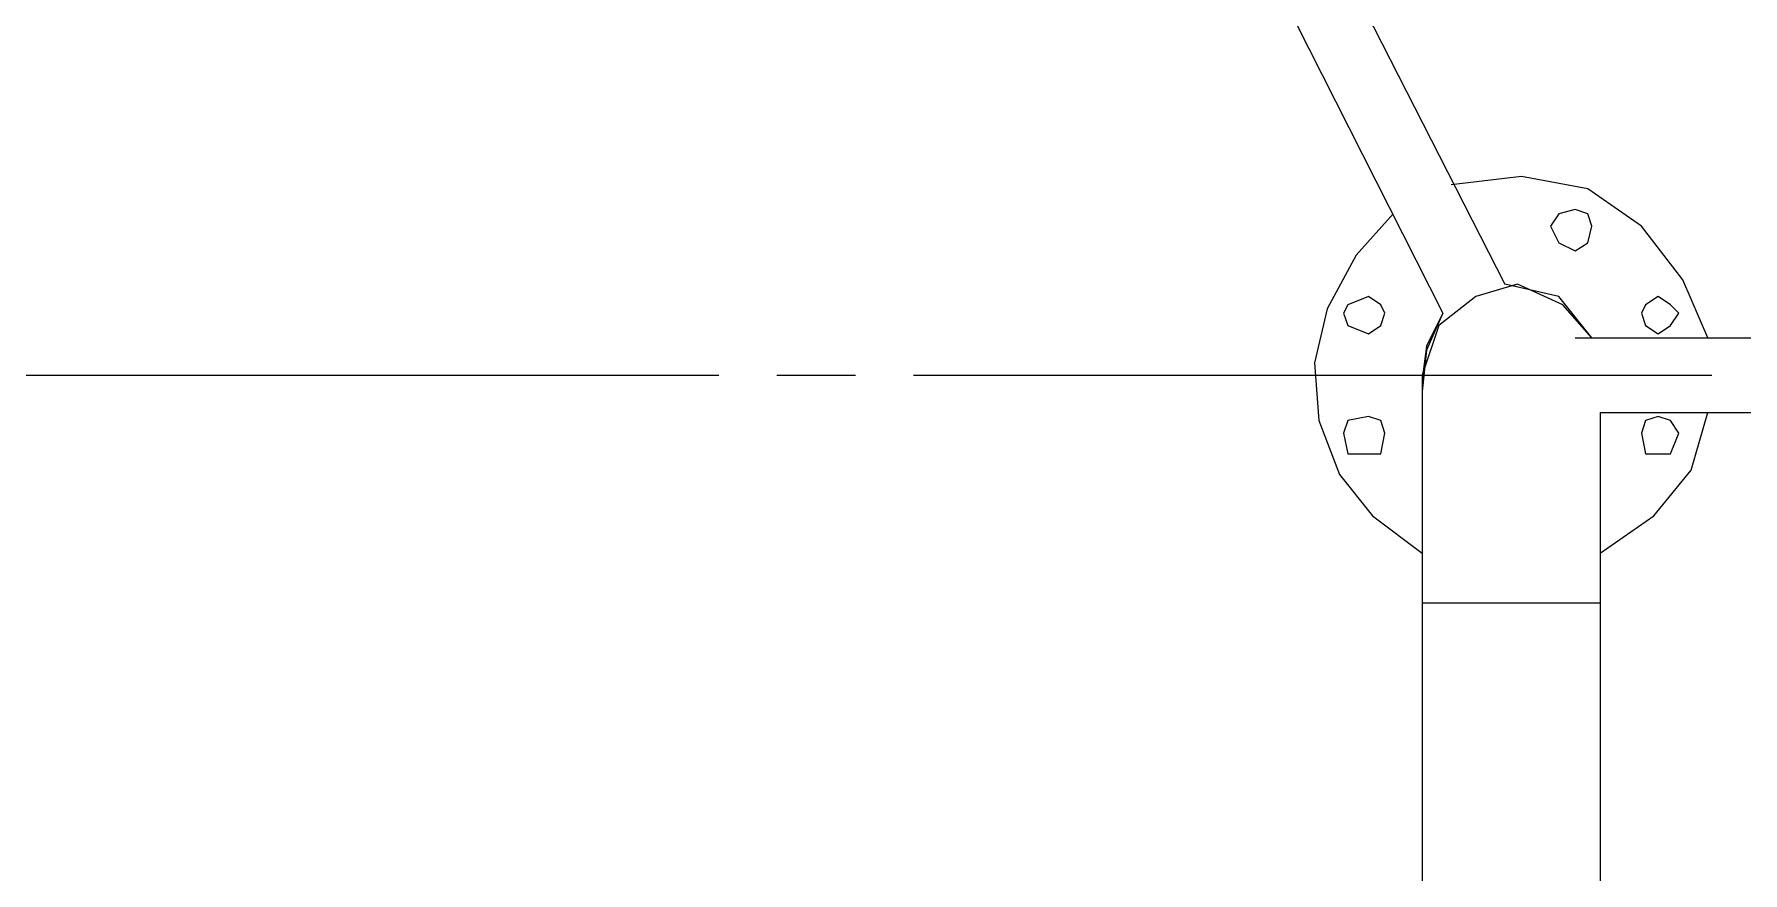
# Model space of a CAD drawing. Header units: millimetres. Extents: x 37084 to 180780, y -153145 to -16322.
# Drawn here: x 71090 to 71950, y -115997 to -115575 of the extents above; entities that cross this region are included whole.
import ezdxf

# ---------------------------------------------------------------- set-up
doc = ezdxf.new("R2010")
doc.units = ezdxf.units.MM
doc.header["$MEASUREMENT"] = 0
doc.linetypes.add('CONTINU', pattern=[0])
doc.layers.add('00', color=5, linetype='Continuous', lineweight=9)

# ---------------------------------------------------------------- blocks, each defined once
blk = doc.blocks.new('MBA')
at = {"color": 0, "linetype": 'ByBlock', "lineweight": 25}
for points in [[(1953939.56, 286680.43), (1954191.26, 286187.43)], [(1953910.44, 286665.87), (1954160.06, 286172.87)], [(1954293.19, 286160.39), (1954280.7, 286189.51), (1954259.9, 286216.56), (1954232.86, 286235.28), (1954199.58, 286241.52), (1954164.22, 286237.36)], [(1954135.09, 286222.8), (1954116.37, 286201.99), (1954101.81, 286174.95), (1954095.57, 286147.91), (1954097.65, 286118.79), (1954108.05, 286091.75), (1954124.69, 286070.94), (1954149.65, 286052.22)], [(1954214.14, 286216.56), (1954218.3, 286208.24), (1954226.62, 286204.07), (1954232.86, 286208.24), (1954234.94, 286216.56), (1954232.86, 286222.8), (1954226.62, 286224.88), (1954218.3, 286222.8), (1954214.14, 286216.56)], [(1954234.94, 286160.39), (1954220.38, 286177.03), (1954197.5, 286187.43), (1954176.7, 286181.19), (1954157.98, 286166.63), (1954149.65, 286141.67)], [(1954234.94, 286160.39), (1954220.38, 286177.03), (1954197.5, 286187.43), (1954176.7, 286181.19), (1954157.98, 286166.63), (1954149.65, 286141.67)], [(1954234.94, 286160.39), (1954218.3, 286181.19), (1954191.26, 286187.43)], [(1954234.94, 286160.39), (1954218.3, 286181.19), (1954191.26, 286187.43)], [(1954234.94, 286160.39), (1954218.3, 286181.19), (1954191.26, 286187.43)], [(1954110.13, 286172.87), (1954112.21, 286166.63), (1954122.61, 286162.47), (1954128.85, 286166.63), (1954130.93, 286172.87), (1954128.85, 286177.03), (1954122.61, 286181.19), (1954112.21, 286177.03), (1954110.13, 286172.87)], [(1954259.9, 286172.87), (1954261.98, 286166.63), (1954268.22, 286162.47), (1954274.46, 286166.63), (1954278.62, 286172.87), (1954274.46, 286177.03), (1954268.22, 286181.19), (1954261.98, 286177.03), (1954259.9, 286172.87)], [(1954160.06, 286172.87), (1954151.74, 286154.15), (1954149.65, 286133.35)], [(1954160.06, 286172.87), (1954151.74, 286154.15), (1954149.65, 286135.43)], [(1954160.06, 286172.87), (1954151.74, 286156.23), (1954149.65, 286139.59)], [(1954226.62, 286160.39), (1956125.81, 286160.39)], [(1953394.56, 286141.67), (1953796.03, 286141.67)], [(1953825.15, 286141.67), (1953864.67, 286141.67)], [(1953893.8, 286141.67), (1954295.27, 286141.67)], [(1954149.65, 286141.67), (1954149.65, 285240.96)], [(1954110.13, 286112.55), (1954112.21, 286102.15), (1954122.61, 286102.15), (1954128.85, 286102.15), (1954130.93, 286112.55), (1954128.85, 286118.79), (1954122.61, 286120.87), (1954112.21, 286118.79), (1954110.13, 286112.55)], [(1954239.1, 286122.95), (1955568.32, 286122.95)], [(1954239.1, 286122.95), (1954239.1, 285240.96)], [(1954239.1, 286052.22), (1954266.14, 286070.94), (1954284.87, 286093.83), (1954293.19, 286122.95)], [(1954259.9, 286112.55), (1954261.98, 286102.15), (1954268.22, 286102.15), (1954274.46, 286102.15), (1954278.62, 286112.55), (1954274.46, 286118.79), (1954268.22, 286120.87), (1954261.98, 286118.79), (1954259.9, 286112.55)], [(1954149.65, 286027.26), (1954239.1, 286027.26)]]:
    blk.add_lwpolyline(points, dxfattribs=at)

msp = doc.modelspace()

# ---------------------------------------------------------------- block references
at = {"layer": '00', "linetype": 'CONTINU', "lineweight": 20}
msp.add_blockref('MBA', (-1882361.32, -401888.42, 0), dxfattribs=at)

doc.saveas('drawing.dxf')
